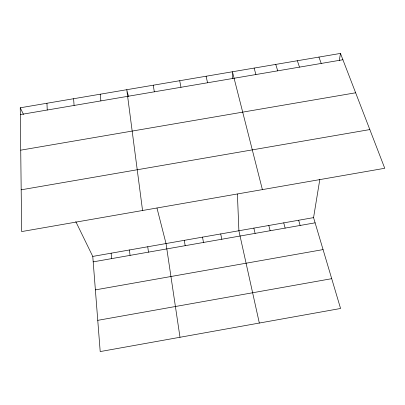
<?xml version="1.0" encoding="UTF-8"?>
<svg xmlns="http://www.w3.org/2000/svg" width="405" height="405" viewBox="0 0 405 405"><rect width="100%" height="100%" fill="white"/><g stroke="black" fill="none" stroke-linecap="round" stroke-linejoin="round"><path stroke-width="0.61" d="M75.781 221.601L92.765 256.421L100.202 351.575L340.57 308.483L313.561 217.627L319.813 179.481M339.263 60.74L340.463 53.425L20.25 107.786L21.652 231.579L384.75 168.283L340.463 53.425M97.762 320.345L331.71 278.68M95.383 289.884L323.063 249.596M92.765 256.421L313.561 217.627M93.191 261.863L315.105 222.826M21.181 189.813L369.826 129.57M20.731 150.164L355.641 92.785M20.326 114.595L342.903 59.753M20.25 107.786L23.49 114.433M318.927 57.08L321.211 63.438M297.361 60.745L299.482 67.134M275.754 64.41L277.719 70.834M298.662 220.244L300.13 225.458M254.117 68.086L255.925 74.54M283.743 222.866L285.14 228.096M262.389 189.611L232.44 71.766L232.723 78.712M128.481 96.436L126.76 89.707L142.555 210.504M156.973 208.059L166.03 243.547L179.997 337.269M268.814 225.489L270.13 230.739M253.864 228.116L255.104 233.381M206.099 76.236L207.552 82.762M259.327 323.048L238.894 230.744L237.406 194.041M220.715 233.938L221.793 239.239M179.704 80.716L180.964 87.283M202.51 237.138L203.497 242.458M184.285 240.342L185.176 245.683M153.257 85.207L154.325 91.814M147.749 246.761L148.458 252.138M129.448 249.976L130.061 255.378M100.212 94.213L100.885 100.901M111.122 253.196L111.638 258.618M73.609 98.729L74.085 105.457M46.955 103.255L47.233 110.018"/></g></svg>
